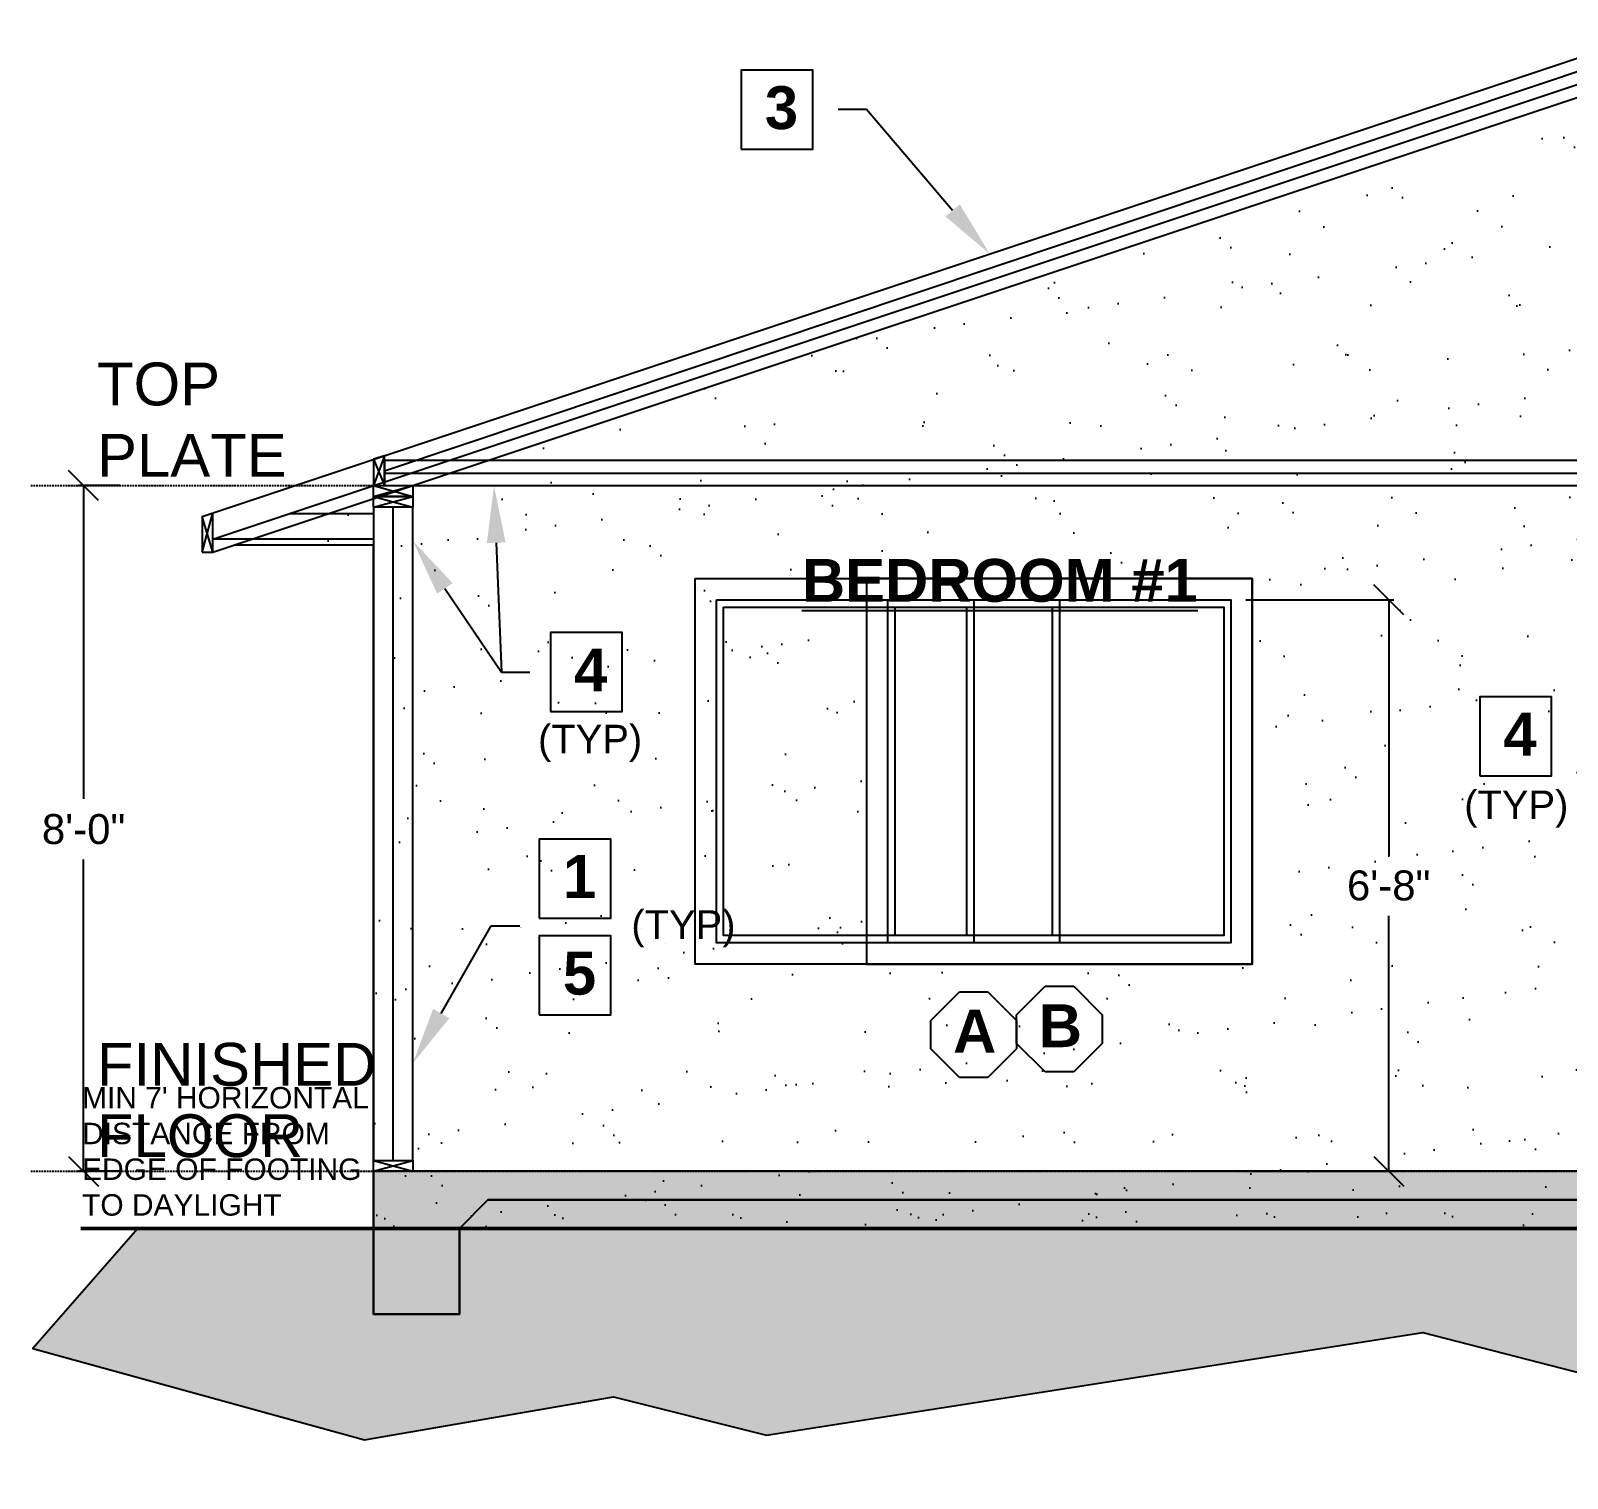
# Model space of a CAD drawing. Header units: inches. Extents: x -3572 to 2430, y -1517 to 3072.
# Drawn here: x -2211.8 to -1996.7, y -1243.4 to -1040.7 of the extents above; entities that cross this region are included whole.
import ezdxf
from ezdxf import colors
from ezdxf.entities.mleader import LeaderData, LeaderLine
from ezdxf.math import Vec2, Vec3

# ---------------------------------------------------------------- set-up
doc = ezdxf.new("R2010")
doc.units = ezdxf.units.IN
doc.header["$MEASUREMENT"] = 0
doc.linetypes.add('DASHED2', pattern=[0.375, 0.25, -0.125])
for name, color, linetype in [('Elevation - Back Details', 6, 'Continuous'), ('Elevation - Front & Back', 7, 'Continuous'), ('Elevation - Front & Back Dim & Labels', 190, 'Continuous'), ('Elevation - Front Details', 3, 'Continuous'), ('Elevation - Section A', 7, 'Continuous'), ('Elevation - Section F&B Details', 7, 'Continuous')]:
    doc.layers.add(name, color=color, linetype=linetype)
doc.layers.add('Roof & Ceiling Insulation', color=40, linetype='BATTING', transparency=0.5)
doc.layers.add('Wall Insulation - Section A', color=40, linetype='BATTING', transparency=0.5)
doc.styles.get("Standard").update_dxf_attribs({"font": 'arial.ttf'})
doc.linetypes.add('BATTING', pattern='A,0.0001,-0.1,[134,ltypeshp.shx,S=0.1,R=0,X=-0.1,Y=0],-0.2,[134,ltypeshp.shx,S=0.1,R=180,X=0.1,Y=0],-0.1', length=0.4001)
doc.dimstyles.get("Standard").update_dxf_attribs({"dimscale": 0.7, "dimtxt": 6, "dimasz": 6, "dimexe": 1, "dimexo": 3, "dimgap": 3, "dimtad": 0, "dimtih": 1, "dimtoh": 1, "dimdec": 4, "dimzin": 1, "dimdsep": 46, "dimlunit": 4, "dimtxsty": 'Standard', "dimblk": 'OBLIQUE', "dimcen": 0.09, "dimadec": 0, "dimazin": 0, "dimtfac": 1, "dimtdec": 4, "dimtofl": 0, "dimtmove": 0, "dimatfit": 3, "dimfxl": 1, "dimtolj": 1, "dimtzin": 0, "dimarcsym": 0})

# ---------------------------------------------------------------- blocks, each defined once
blk = doc.blocks.new('_Oblique')
at = {"color": 0, "linetype": 'ByBlock', "lineweight": -2}
blk.add_line((-0.5, -0.5), (0.5, 0.5), dxfattribs=at)
blk = doc.blocks.new('*D24')
at = {"layer": 'Defpoints', "color": 0, "transparency": 16777216}
for p in [(-2197.21, -1104.43), (-2204.36, -1200.43), (-2197.21, -1200.43)]:
    blk.add_point(p, dxfattribs=at)
at = {"layer": 'Elevation - Front & Back Dim & Labels', "color": 0, "lineweight": -2, "transparency": 16777216}
for p, q in [((-2199.31, -1104.43), (-2205.06, -1104.43)), ((-2204.36, -1104.43), (-2204.36, -1148.29)), ((-2204.36, -1200.43), (-2204.36, -1156.78)), ((-2199.31, -1200.43), (-2205.06, -1200.43))]:
    blk.add_line(p, q, dxfattribs=at)
at = {"layer": 'Elevation - Front & Back Dim & Labels', "color": 0, "lineweight": -2, "transparency": 16777216, "xscale": 4.199999999999999, "yscale": 4.199999999999999, "zscale": 4.199999999999999}
for p, rotation in [((-2204.36, -1104.43), 90), ((-2204.36, -1200.43), 270)]:
    blk.add_blockref('_Oblique', p, dxfattribs=dict(at, rotation=rotation))
at = {"layer": 'Elevation - Front & Back Dim & Labels', "color": 0, "transparency": 16777216, "insert": (-2204.36, -1152.54), "char_height": 4.2, "attachment_point": 5}
blk.add_mtext('\\A1;8\'-0"', dxfattribs=at)
blk = doc.blocks.new('*D27')
at = {"layer": 'Defpoints', "color": 0, "transparency": 16777216}
for p in [(-2043.76, -1120.43), (-2043.76, -1200.43), (-2021.67, -1200.43)]:
    blk.add_point(p, dxfattribs=at)
at = {"layer": 'Elevation - Back Details', "color": 0, "lineweight": -2, "transparency": 16777216}
for p, q in [((-2041.66, -1120.43), (-2020.97, -1120.43)), ((-2021.67, -1120.43), (-2021.67, -1156.19)), ((-2021.67, -1200.43), (-2021.67, -1164.67)), ((-2041.66, -1200.43), (-2020.97, -1200.43))]:
    blk.add_line(p, q, dxfattribs=at)
at = {"layer": 'Elevation - Back Details', "color": 0, "lineweight": -2, "transparency": 16777216, "xscale": 4.199999999999999, "yscale": 4.199999999999999, "zscale": 4.199999999999999}
for p, rotation in [((-2021.67, -1120.43), 90), ((-2021.67, -1200.43), 270)]:
    blk.add_blockref('_Oblique', p, dxfattribs=dict(at, rotation=rotation))
at = {"layer": 'Elevation - Back Details', "color": 0, "transparency": 16777216, "insert": (-2021.67, -1160.43), "char_height": 4.2, "attachment_point": 5}
blk.add_mtext('\\A1;6\'-8"', dxfattribs=at)

msp = doc.modelspace()

# ---------------------------------------------------------------- hatches: boundary and pattern name
at = {"transparency": 33554508}
h = msp.add_hatch(dxfattribs=at)
h.set_pattern_fill('AR-SAND', color=256)
h.set_pattern_definition([(37.5, (0, 0), (-0.0629934, 1.9268238), [0, -1.52, 0, -1.7, 0, -1.625]), (7.5, (0, 0), (1.7697767, 2.822146), [0, -0.82, 0, -1.37, 0, -0.525]), (327.5, (-1.23, 0), (3.1141419, 0.005659), [0, -0.5, 0, -1.8, 0, -2.35]), (317.5, (-1.23, 0), (3.0061266, 0.8776756), [0, -0.25, 0, -1.18, 0, -1.35])])
h.paths.add_polyline_path([(-1819.76313, -1204.42991), (-2147.76313, -1204.42991), (-2151.76313, -1208.42991), (-1815.76313, -1208.42991)])
at = {"layer": 'Elevation - Back Details', "transparency": 33554636}
h = msp.add_hatch(dxfattribs=at)
h.set_pattern_fill('AR-SAND', color=256, scale=8)
h.paths.add_polyline_path([(-2158.33095, -1104.42991), (-2183.26312, -1112.74061), (-2163.76313, -1112.74061), (-2163.76313, -1200.42991), (-1803.76313, -1200.42991), (-1803.76313, -1112.74061), (-1784.26314, -1112.74061), (-1809.19531, -1104.42991)])
h.paths.add_polyline_path([(-2040.76313, -1171.42991), (-2118.76313, -1171.42991), (-2118.76313, -1117.42991), (-2040.76313, -1117.42991)], flags=16)
h.paths.add_polyline_path([(-2043.76313, -1168.42991), (-2079.76313, -1168.42991), (-2115.76313, -1168.42991), (-2115.76313, -1120.42991), (-2079.76313, -1120.42991), (-2043.76313, -1120.42991)], flags=0)
h.paths.add_polyline_path([(-1926.76313, -1117.42991), (-1848.76313, -1117.42991), (-1848.76313, -1171.42991), (-1926.76313, -1171.42991)], flags=16)
h.paths.add_polyline_path([(-1923.76313, -1120.42991), (-1887.76313, -1120.42991), (-1851.76313, -1120.42991), (-1851.76313, -1168.42991), (-1887.76313, -1168.42991), (-1923.76313, -1168.42991)], flags=0)
h.paths.add_polyline_path([(-1922.76313, -1121.42991), (-1888.76313, -1121.42991), (-1888.76313, -1167.42991), (-1922.76313, -1167.42991)], flags=0)
h.paths.add_polyline_path([(-2080.76313, -1167.42991), (-2114.76313, -1167.42991), (-2114.76313, -1121.42991), (-2080.76313, -1121.42991)], flags=0)
h.paths.add_polyline_path([(-2073.76313, -1179.29002), (-2073.76313, -1183.29002), (-2077.76313, -1187.29002), (-2081.76313, -1187.29002), (-2085.76313, -1183.29002), (-2085.76313, -1179.29002), (-2081.76313, -1175.29002), (-2077.76313, -1175.29002)], flags=16)
h.paths.add_polyline_path([(-1893.76313, -1179.28029), (-1889.76313, -1175.28029), (-1885.76313, -1175.28029), (-1881.76313, -1179.28029), (-1881.76313, -1183.28029), (-1885.76313, -1187.28029), (-1889.76313, -1187.28029), (-1893.76313, -1183.28029)], flags=16)
h.paths.add_polyline_path([(-1809.19531, -1104.42991), (-1983.76313, -1046.2408), (-2158.33095, -1104.42991)])
h.paths.add_polyline_path([(-1992.76313, -1083.43007), (-1992.76313, -1065.43007), (-1974.76313, -1065.43007), (-1974.76313, -1083.43007)], flags=16)
h.paths.add_polyline_path([(-2163.76313, -1200.42991), (-2163.76313, -1208.42991), (-1803.76313, -1208.42991), (-1803.76313, -1200.42991)])
h.paths.add_polyline_path([(-2031.47681, -1166.65501), (-2011.7865, -1166.65501), (-2011.7865, -1154.29076), (-2031.47681, -1154.29076)], flags=24)
h.paths.add_polyline_path([(-1892.13649, -1187.08282), (-1883.08329, -1187.08282), (-1883.08329, -1174.71857), (-1892.13649, -1174.71857)], flags=24)
h.paths.add_polyline_path([(-2084.13649, -1187.09256), (-2075.08329, -1187.09256), (-2075.08329, -1174.7283), (-2084.13649, -1174.7283)], flags=24)
h.paths.add_polyline_path([(-1973.47979, -1080.65517), (-1953.78948, -1080.65517), (-1953.78948, -1068.29092), (-1973.47979, -1068.29092)], flags=24)
h.paths.add_polyline_path([(-1994.06247, -1103.83048), (-1974.37215, -1103.83048), (-1974.37215, -1091.46622), (-1994.06247, -1091.46622)], flags=24)
at = {"layer": 'Elevation - Front Details', "transparency": 33554636}
h = msp.add_hatch(dxfattribs=at)
h.set_pattern_fill('AR-SAND', color=256, scale=8)
h.paths.add_polyline_path([(-1809.19531, -1104.42991), (-1983.76313, -1046.2408), (-2158.33095, -1104.42991)])
h.paths.add_polyline_path([(-1992.76313, -1083.43007), (-1992.76313, -1065.43007), (-1974.76313, -1065.43007), (-1974.76313, -1083.43007)], flags=16)
h.paths.add_polyline_path([(-2158.33095, -1104.42991), (-2183.26312, -1112.74061), (-2163.76313, -1112.74061), (-2163.76313, -1200.42991), (-1974.76313, -1200.42991), (-1974.76313, -1117.42991), (-1932.76313, -1117.42991), (-1932.76313, -1200.42991), (-1803.76313, -1200.42991), (-1803.76313, -1112.74061), (-1784.26314, -1112.74061), (-1809.19531, -1104.42991)])
h.paths.add_polyline_path([(-2040.76313, -1171.42991), (-2094.76313, -1171.42991), (-2094.76313, -1117.42991), (-2040.76313, -1117.42991)], flags=16)
h.paths.add_polyline_path([(-2043.76313, -1120.42991), (-2043.76313, -1168.42991), (-2067.76313, -1168.42991), (-2091.76313, -1168.42991), (-2091.76313, -1120.42991), (-2067.76313, -1120.42991)], flags=0)
h.paths.add_polyline_path([(-2068.76313, -1121.42991), (-2068.76313, -1167.42991), (-2090.76313, -1167.42991), (-2090.76313, -1121.42991)], flags=0)
h.paths.add_polyline_path([(-2065.76313, -1174.52002), (-2061.76313, -1178.52002), (-2061.76313, -1182.52002), (-2065.76313, -1186.52002), (-2069.76313, -1186.52002), (-2073.76313, -1182.52002), (-2073.76313, -1178.52002), (-2069.76313, -1174.52002)], flags=16)
h.paths.add_polyline_path([(-1902.76313, -1117.42991), (-1848.76313, -1117.42991), (-1848.76313, -1171.42991), (-1902.76313, -1171.42991)], flags=16)
h.paths.add_polyline_path([(-1899.76313, -1120.42991), (-1875.76313, -1120.42991), (-1851.76313, -1120.42991), (-1851.76313, -1168.42991), (-1875.76313, -1168.42991), (-1899.76313, -1168.42991)], flags=0)
h.paths.add_polyline_path([(-1898.76313, -1121.42991), (-1876.76313, -1121.42991), (-1876.76313, -1167.42991), (-1898.76313, -1167.42991)], flags=0)
h.paths.add_polyline_path([(-1881.76313, -1180.17435), (-1877.76313, -1176.17435), (-1873.76313, -1176.17435), (-1869.76313, -1180.17435), (-1869.76313, -1184.17435), (-1873.76313, -1188.17435), (-1877.76313, -1188.17435), (-1881.76313, -1184.17435)], flags=16)
h.paths.add_polyline_path([(-2163.76313, -1200.42991), (-2163.76313, -1208.42991), (-1803.76313, -1208.42991), (-1803.76313, -1200.42991)])
h.paths.add_polyline_path([(-1880.25314, -1187.97688), (-1871.19993, -1187.97688), (-1871.19993, -1175.61263), (-1880.25314, -1175.61263)], flags=24)
h.paths.add_polyline_path([(-2072.25314, -1186.32256), (-2063.19993, -1186.32256), (-2063.19993, -1173.9583), (-2072.25314, -1173.9583)], flags=24)
h = msp.add_hatch(dxfattribs=at)
h.set_pattern_fill('AR-SAND', color=256, scale=8)
h.set_pattern_definition([(37.5, (250.228, 0), (-0.503947, 15.41459), [0, -12.16, 0, -13.6, 0, -13]), (7.5, (250.228, 0), (14.15821, 22.57717), [0, -6.56, 0, -10.96, 0, -4.2]), (327.5, (240.388, 0), (24.913135, 0.04527), [0, -4, 0, -14.4, 0, -18.8]), (317.5, (240.388, 0), (24.04901, 7.0214), [0, -2, 0, -9.44, 0, -10.8])])
h.paths.add_polyline_path([(-1803.76313, -1208.42991), (-1803.76313, -1200.42991), (-2163.76313, -1200.42991), (-2163.76313, -1208.42991)])
at = {"layer": 'Elevation - Section F&B Details', "transparency": 33554636}
h = msp.add_hatch(dxfattribs=at)
h.set_pattern_fill('AR-CONC', color=256)
h.set_pattern_definition([(50, (250.2276, 0), (7.172602, -0.627521), [0.75, -8.25]), (355, (250.2276, 0), (-1.387513, 7.521921), [0.6, -6.6]), (100.45144, (250.825, -0.052), (5.785088, 6.8944), [0.637402, -7.011421]), (46.1842, (250.228, 2), (10.672413, -1.655193), [1.125, -12.375]), (96.63564, (251.117, 1.862), (9.34662, 9.741186), [0.956103, -10.517138]), (351.18416, (250.228, 2), (9.34662, 9.741186), [0.9, -9.9]), (21, (251.2276, 1.5), (5.96907, -4.026189), [0.75, -8.25]), (326, (251.2276, 1.5), (2.433153, 7.2515), [0.6, -6.6]), (71.45144, (251.725, 1.1645), (8.402224, 3.225312), [0.637402, -7.011421]), (37.5, (250.2276, 0), (0.1215986, 3.3289385), [0, -6.52, 0, -6.7, 0, -6.625]), (7.5, (250.2276, 0), (2.6306954, 3.944117), [0, -3.82, 0, -6.37, 0, -2.525]), (327.5, (247.9976, 0), (5.3382244, -0.2255487), [0, -2.5, 0, -7.8, 0, -10.35]), (317.5, (246.9976, 0), (5.831862, 1.00105), [0, -3.25, 0, -5.18, 0, -7.35])])
h.paths.add_polyline_path([(-2163.76313, -1200.42991), (-2163.76313, -1220.42991), (-2151.76313, -1220.42991), (-2151.76313, -1208.42991), (-2147.76313, -1204.42991), (-1819.76313, -1204.42991), (-1815.76313, -1208.42991), (-1815.76313, -1220.42991), (-1803.76313, -1220.42991), (-1803.76313, -1200.42991)])
at = {"layer": 'Elevation - Section F&B Details', "transparency": 33554508}
h = msp.add_hatch(dxfattribs=at)
h.set_pattern_fill('EARTH', color=256, scale=30)
h.set_pattern_definition([(0, (-2157.7805, 64.1875), (7.5, 7.5), [7.5, -7.5]), (0, (-2157.7805, 67), (7.5, 7.5), [7.5, -7.5]), (0, (-2157.7805, 69.8125), (7.5, 7.5), [7.5, -7.5]), (90, (-2156.843, 70.75), (-7.5, 7.5), [7.5, -7.5]), (90, (-2154.0305, 70.75), (-7.5, 7.5), [7.5, -7.5]), (90, (-2151.218, 70.75), (-7.5, 7.5), [7.5, -7.5])])
h.paths.add_polyline_path([(-2151.76313, -1208.42991), (-2151.76313, -1220.42991), (-2163.76313, -1220.42991), (-2163.76313, -1208.42991), (-2196.78883, -1208.42991), (-2211.44774, -1225.22504), (-2165.05611, -1238.04425), (-2130.1986, -1232.01587), (-2108.7478, -1237.37443), (-2016.91163, -1222.97328), (-1984.40028, -1231.34604), (-1970.65838, -1223.6431), (-1891.89378, -1243.40282), (-1823.51941, -1235.03005), (-1771.76313, -1208.42991), (-1803.76313, -1208.42991), (-1803.76313, -1220.42991), (-1815.76313, -1220.42991), (-1815.76313, -1208.42991)])

# ---------------------------------------------------------------- linework, layer by layer
at = {"layer": 'Elevation - Back Details'}
for p, q in [((-2040.76313, -1117.42991), (-2040.76313, -1120.42991)), ((-2081.76313, -1175.29002), (-2077.76313, -1175.29002)), ((-2077.76313, -1175.29002), (-2073.76313, -1179.29002)), ((-2085.76313, -1183.29002), (-2085.76313, -1179.29002)), ((-2073.76313, -1179.29002), (-2073.76313, -1183.29002)), ((-2077.76313, -1187.29002), (-2081.76313, -1187.29002))]:
    msp.add_line(p, q, dxfattribs=at)
for points in [[(-2118.76313, -1117.42991), (-2040.76313, -1117.42991), (-2040.76313, -1171.42991), (-2118.76313, -1171.42991)], [(-2115.76313, -1120.42991), (-2079.76313, -1120.42991), (-2079.76313, -1168.42991), (-2115.76313, -1168.42991)], [(-2114.76313, -1121.42991), (-2080.76313, -1121.42991), (-2080.76313, -1167.42991), (-2114.76313, -1167.42991)]]:
    msp.add_lwpolyline(points, close=True, dxfattribs=at)
for points in [[(-2079.76313, -1120.42991), (-2043.76313, -1120.42991), (-2043.76313, -1168.42991), (-2079.76313, -1168.42991)], [(-2079.76313, -1121.42991), (-2044.76313, -1121.42991), (-2044.76313, -1167.42991), (-2079.76313, -1167.42991)], [(-2085.76313, -1179.29002), (-2081.76313, -1175.29002)], [(-2081.76313, -1187.29002), (-2085.76313, -1183.29002)], [(-2073.76313, -1183.29002), (-2077.76313, -1187.29002)]]:
    msp.add_lwpolyline(points, dxfattribs=at)
at = {"layer": 'Elevation - Front & Back'}
for p, q in [((-2187.76313, -1108.74061), (-1983.76313, -1040.74076)), ((-2187.76313, -1108.74061), (-2187.76313, -1113.74061)), ((-2187.76313, -1113.74061), (-2186.26313, -1113.74061)), ((-2163.76313, -1208.42991), (-2163.76313, -1112.74061))]:
    msp.add_line(p, q, dxfattribs=at)
at = {"layer": 'Elevation - Front & Back Dim & Labels'}
for p, q in [((-2186.26313, -1113.74061), (-1983.76313, -1046.2408)), ((-2183.26312, -1112.74061), (-2163.76313, -1112.74061))]:
    msp.add_line(p, q, dxfattribs=at)
at = {"layer": 'Elevation - Front & Back Dim & Labels', "linetype": 'DASHED2'}
for p, q in [((-2211.76313, -1104.42991), (-1775.77453, -1104.42991)), ((-2211.76313, -1200.42991), (-1775.77453, -1200.42991))]:
    msp.add_line(p, q, dxfattribs=at)
at = {"layer": 'Elevation - Front & Back Dim & Labels', "lineweight": 50}
msp.add_line((-2204.73896, -1208.42991), (-1775.77453, -1208.42991), dxfattribs=at)
at = {"layer": 'Elevation - Front Details'}
for p, q in [((-2069.76313, -1174.52002), (-2065.76313, -1174.52002)), ((-2065.76313, -1174.52002), (-2061.76313, -1178.52002)), ((-2073.76313, -1182.52002), (-2073.76313, -1178.52002)), ((-2061.76313, -1178.52002), (-2061.76313, -1182.52002)), ((-2065.76313, -1186.52002), (-2069.76313, -1186.52002))]:
    msp.add_line(p, q, dxfattribs=at)
for points in [[(-2094.76313, -1171.42991), (-2040.76313, -1171.42991), (-2040.76313, -1117.42991), (-2094.76313, -1117.42991)], [(-2090.76313, -1121.42991), (-2068.76313, -1121.42991), (-2068.76313, -1167.42991), (-2090.76313, -1167.42991)]]:
    msp.add_lwpolyline(points, close=True, dxfattribs=at)
for points in [[(-2091.76313, -1120.42991), (-2067.76313, -1120.42991), (-2067.76313, -1168.42991), (-2091.76313, -1168.42991), (-2091.76313, -1120.42991)], [(-2067.76313, -1120.42991), (-2043.76313, -1120.42991), (-2043.76313, -1168.42991), (-2067.76313, -1168.42991)], [(-2067.76313, -1121.42991), (-2044.76313, -1121.42991), (-2044.76313, -1167.42991), (-2067.76313, -1167.42991)], [(-2073.76313, -1178.52002), (-2069.76313, -1174.52002)], [(-2069.76313, -1186.52002), (-2073.76313, -1182.52002)], [(-2061.76313, -1182.52002), (-2065.76313, -1186.52002)]]:
    msp.add_lwpolyline(points, dxfattribs=at)
at = {"layer": 'Elevation - Section A'}
msp.add_lwpolyline([(-2008.93301, -1145.04515), (-1998.89537, -1145.04515), (-1998.89537, -1133.98987), (-2008.93301, -1133.98987)], close=True, dxfattribs=at)
at = {"layer": 'Elevation - Section F&B Details'}
for p, q in [((-2186.26313, -1111.92989), (-1983.76313, -1044.43008)), ((-2162.26313, -1100.24059), (-2163.76313, -1104.42991)), ((-2163.76313, -1100.74059), (-2162.26313, -1104.42991)), ((-2163.76313, -1104.42991), (-2158.26313, -1105.92991)), ((-2163.76313, -1105.92991), (-2158.26313, -1104.42991)), ((-2163.76313, -1105.92991), (-2158.26313, -1107.42991)), ((-2163.76313, -1107.42991), (-2158.26313, -1105.92991)), ((-2187.76313, -1113.74061), (-2186.26313, -1108.24061)), ((-2186.26313, -1113.74061), (-2187.76313, -1108.74061)), ((-2186.26313, -1113.74061), (-2186.26313, -1108.24061)), ((-2163.76313, -1108.36561), (-2175.57026, -1108.36561)), ((-2186.07029, -1111.86561), (-2163.76313, -1111.86561)), ((-2163.76313, -1198.92991), (-2158.26313, -1200.42991)), ((-2163.76313, -1200.42991), (-2158.26313, -1198.92991)), ((-2147.76313, -1204.42991), (-2151.76313, -1208.42991)), ((-1819.76313, -1204.42991), (-2147.76313, -1204.42991))]:
    msp.add_line(p, q, dxfattribs=at)
for points in [[(-2112.31058, -1057.31871), (-2102.27294, -1057.31871), (-2102.27294, -1046.26344), (-2112.31058, -1046.26344)], [(-2163.76313, -1104.42991), (-2162.26313, -1104.42991), (-2162.26313, -1100.24059), (-2163.76313, -1100.74059)], [(-2163.76313, -1105.92991), (-2163.76313, -1104.42991), (-2158.26313, -1104.42991), (-2158.26313, -1105.92991)], [(-2163.76313, -1107.42991), (-2163.76313, -1105.92991), (-2158.26313, -1105.92991), (-2158.26313, -1107.42991)], [(-2163.76313, -1198.92991), (-2158.26313, -1198.92991), (-2158.26313, -1107.42991), (-2163.76313, -1107.42991)], [(-2139.0071, -1136.05697), (-2128.96946, -1136.05697), (-2128.96946, -1125.0017), (-2139.0071, -1125.0017)], [(-2140.57551, -1164.96967), (-2130.53787, -1164.96967), (-2130.53787, -1153.9144), (-2140.57551, -1153.9144)], [(-2140.57551, -1178.50806), (-2130.53787, -1178.50806), (-2130.53787, -1167.45279), (-2140.57551, -1167.45279)], [(-2163.76313, -1200.42991), (-2163.76313, -1198.92991), (-2158.26313, -1198.92991), (-2158.26313, -1200.42991)], [(-2163.76313, -1220.42991), (-2151.76313, -1220.42991), (-2151.76313, -1208.42991), (-2147.76313, -1204.42991), (-1819.76313, -1204.42991), (-1815.76313, -1208.42991), (-1815.76313, -1220.42991), (-1803.76313, -1220.42991), (-1803.76313, -1200.42991), (-2163.76313, -1200.42991)], [(-2163.76313, -1208.42991), (-2196.78883, -1208.42991), (-2211.44774, -1225.22504), (-2165.05611, -1238.04425), (-2130.1986, -1232.01587), (-2108.7478, -1237.37443), (-2016.91163, -1222.97328), (-1984.40028, -1231.34604), (-1970.65838, -1223.6431), (-1891.89378, -1243.40282), (-1823.51941, -1235.03005), (-1771.76313, -1208.42991), (-1803.76313, -1208.42991), (-1803.76313, -1220.42991), (-1815.76313, -1220.42991), (-1815.76313, -1208.42991), (-2151.76313, -1208.42991), (-2151.76313, -1220.42991), (-2163.76313, -1220.42991)]]:
    msp.add_lwpolyline(points, close=True, dxfattribs=at)
msp.add_lwpolyline([(-2163.76313, -1104.42991), (-1805.26313, -1104.42991), (-1805.26313, -1100.92991), (-2162.26313, -1100.92991), (-2162.26313, -1104.42991)], dxfattribs=at)
at = {"layer": 'Roof & Ceiling Insulation', "ltscale": 0.08}
for p, q in [((-2162.26313, -1102.33525), (-1983.76313, -1042.57096)), ((-2162.26313, -1102.67991), (-1805.26313, -1102.67991))]:
    msp.add_line(p, q, dxfattribs=at)
at = {"layer": 'Wall Insulation - Section A', "ltscale": 0.12}
msp.add_line((-2161.01313, -1198.92991), (-2161.01313, -1107.42991), dxfattribs=at)

# ---------------------------------------------------------------- texts
at = {"layer": 'Elevation - Back Details', "insert": (-2114.67677, -1177.8163), "char_height": 6, "attachment_point": 1}
msp.add_mtext_dynamic_manual_height_columns('\\pxqc;{\\fArial|b1|i0|c0|p34;A}', width=70.1010121, gutter_width=1, heights=[0], dxfattribs=at)
at = {"layer": 'Elevation - Front & Back Dim & Labels', "char_height": 6, "attachment_point": 1}
for s, insert in [('TOP \\PPLATE', (-2202.48105, -1087.19495)), ('FINISHED \\PFLOOR', (-2202.49277, -1182.44438))]:
    msp.add_mtext_dynamic_manual_height_columns(s, width=74.8430218, gutter_width=1, heights=[0], dxfattribs=dict(at, insert=insert))
at = {"layer": 'Elevation - Front Details', "insert": (-2102.67677, -1177.04629), "char_height": 6, "attachment_point": 1}
msp.add_mtext_dynamic_manual_height_columns('\\pxqc;{\\fArial|b1|i0|c0|p34;B}', width=70.1010121, gutter_width=1, heights=[0], dxfattribs=at)
at = {"layer": 'Elevation - Section A', "attachment_point": 1}
for s, width, insert, char_height in [('\\pxqc;{\\fArial|b1|i0|c0|p34;\\LBEDROOM #1}', 70.1010121, (-2111.15553, -1114.69057), 6), ('{\\fArial|b1|i0|c0|p34;4}', 70.1010121, (-2005.62459, -1136.2271), 6), ('(TYP)', 23.1015534, (-2011.09923, -1147.11459), 4)]:
    msp.add_mtext_dynamic_manual_height_columns(s, width=width, gutter_width=1, heights=[0], dxfattribs=dict(at, insert=insert, char_height=char_height))
at = {"layer": 'Elevation - Section F&B Details', "attachment_point": 1}
for s, width, insert, char_height in [('{\\fArial|b1|i0|c0|p34;3}', 70.1010121, (-2109.00216, -1048.50066), 6), ('{\\fArial|b1|i0|c0|p34;4}', 70.1010121, (-2135.69868, -1127.23892), 6), ('(TYP)', 23.1015534, (-2140.75361, -1137.90999), 4), ('{\\fArial|b1|i0|c0|p34;1}', 70.1010121, (-2137.26709, -1156.15163), 6), ('(TYP)', 23.1015534, (-2127.68832, -1163.88301), 4), ('{\\fArial|b1|i0|c0|p34;5}', 70.1010121, (-2137.26709, -1169.69001), 6), ("MIN 7' HORIZONTAL DISTANCE FROM EDGE OF FOOTING TO DAYLIGHT", 40.6624413, (-2204.57666, -1188.62943), 3)]:
    msp.add_mtext_dynamic_manual_height_columns(s, width=width, gutter_width=1, heights=[0], dxfattribs=dict(at, insert=insert, char_height=char_height))

# ---------------------------------------------------------------- dimensions: what is measured, and where the dimension line sits
at = {"layer": 'Elevation - Back Details'}
dim = msp.add_linear_dim(base=(-2021.67054, -1200.42991), p1=(-2043.76313, -1120.42991), p2=(-2043.76313, -1200.42991), angle=90, dimstyle='Standard', dxfattribs=at)
dim.commit()
dim.dimension.update_dxf_attribs({"geometry": '*D27', "text_midpoint": (-2021.67054, -1160.42991)})
at = {"layer": 'Elevation - Front & Back Dim & Labels'}
dim = msp.add_linear_dim(base=(-2204.35896, -1200.42991), p1=(-2197.21, -1104.42991), p2=(-2197.21, -1200.42991), angle=90, dimstyle='Standard', dxfattribs=at)
dim.commit()
dim.dimension.update_dxf_attribs({"geometry": '*D24', "text_midpoint": (-2204.35896, -1152.53672), "dimtype": 160})

# ---------------------------------------------------------------- leaders
at = {"layer": 'Elevation - Section F&B Details'}
ml = msp.add_multileader_mtext('Standard', dxfattribs=at)
ml.set_content('\\pxi-1,l1; ', color=256)
ml.set_leader_properties()
ml.build(insert=Vec2(0, 0))
ml.multileader.update_dxf_attribs({"dogleg_length": 3.98438, "arrow_head_size": 8})
ctx = ml.context
ctx.base_point, ctx.char_height, ctx.arrow_head_size, ctx.landing_gap_size, ctx.plane_origin = Vec3(-2100.0975, -1051.79107), 3, 8, 0.09, Vec3(-2077.51313, -1071.99069)
ctx.text_align_type = 2
notes = []
notes.append((ctx, [(1, (1, 1, 0), (-2094.76873, -1051.79107), (-1, 0), 3.98438, [(0, [(-2077.51313, -1071.99069)], 0, [])])]))
ctx.mtext.insert, ctx.mtext.width, ctx.mtext.alignment, ctx.mtext.flow_direction = Vec3(-2098.84311, -1050.29107), 118.108254, 3, 5
ml = msp.add_multileader_mtext('Standard', dxfattribs=at)
ml.set_content('\\pxi-1,l1;   ', color=256)
ml.set_leader_properties()
ml.build(insert=Vec2(0, 0))
ml.multileader.update_dxf_attribs({"dogleg_length": 3.98438, "arrow_head_size": 8})
ctx = ml.context
ctx.base_point, ctx.char_height, ctx.arrow_head_size, ctx.landing_gap_size, ctx.plane_origin = Vec3(-2141.89573, -1130.52933), 3, 8, 0.09, Vec3(-2161.73644, -1152.35223)
notes.append((ctx, [(0, (1, 1, 0), (-2145.88011, -1130.52933), (1, 0), 3.98438, [(0, [(-2146.91611, -1104.42991)], 0, [])])]))
ctx.mtext.insert, ctx.mtext.width, ctx.mtext.flow_direction = Vec3(-2141.80573, -1129.02933), 37.7313968, 5
ml = msp.add_multileader_mtext('Standard', dxfattribs=at)
ml.set_content('\\pxi-1,l1;   ', color=256)
ml.set_leader_properties()
ml.build(insert=Vec2(0, 0))
ml.multileader.update_dxf_attribs({"dogleg_length": 3.98438, "arrow_head_size": 8})
ctx = ml.context
ctx.base_point, ctx.char_height, ctx.arrow_head_size, ctx.landing_gap_size, ctx.plane_origin = Vec3(-2141.89573, -1130.52933), 3, 8, 0.09, Vec3(-2161.73644, -1152.35223)
notes.append((ctx, [(0, (1, 1, 0), (-2145.88011, -1130.52933), (1, 0), 3.98438, [(0, [(-2158.26313, -1112.17991)], 0, [])])]))
ctx.mtext.insert, ctx.mtext.width, ctx.mtext.flow_direction = Vec3(-2141.80573, -1129.02933), 37.7313968, 5
ml = msp.add_multileader_mtext('Standard', dxfattribs=at)
ml.set_content('.', color=256)
ml.set_leader_properties()
ml.build(insert=Vec2(0, 0))
ml.multileader.update_dxf_attribs({"dogleg_length": 3.98438, "arrow_head_size": 8})
ctx = ml.context
ctx.base_point, ctx.char_height, ctx.arrow_head_size, ctx.landing_gap_size, ctx.plane_origin = Vec3(-2143.3112, -1166.07175), 0.5, 8, 0.09, Vec3(-2158.26313, -1185.29025)
notes.append((ctx, [(0, (1, 1, 0), (-2147.29558, -1166.07175), (1, 0), 3.98438, [(0, [(-2158.26313, -1185.29025)], 0, [])])]))
ctx.mtext.insert, ctx.mtext.width, ctx.mtext.flow_direction = Vec3(-2143.2212, -1165.82175), 1.0487796, 5
for ctx, leaders in notes:
    for number, flags, end, landing, length, lines in leaders:
        leader = LeaderData()
        leader.index, (leader.has_last_leader_line, leader.has_dogleg_vector, leader.attachment_direction) = number, flags
        leader.last_leader_point, leader.dogleg_vector, leader.dogleg_length = Vec3(end), Vec3(landing), length
        for number, points, colour, breaks in lines:
            line = LeaderLine()
            line.index, line.vertices, line.color, line.breaks = number, Vec3.list(points), colors.encode_raw_color(colour), breaks
            leader.lines.append(line)
        ctx.leaders.append(leader)

doc.saveas('drawing.dxf')
